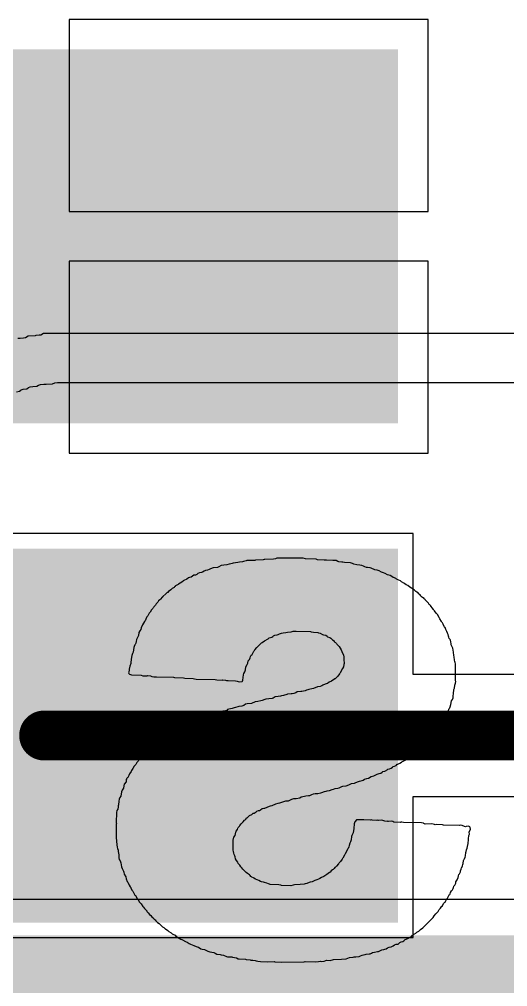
# Model space of a CAD drawing. Header units: inches. Extents: x -48 to 200, y -49 to 27.
# Drawn here: x 0.03 to 0.1279, y 1.0317 to 1.2255 of the extents above; entities that cross this region are included whole.
import ezdxf

# ---------------------------------------------------------------- set-up
doc = ezdxf.new("R2010")
doc.units = ezdxf.units.IN
doc.header["$MEASUREMENT"] = 0
for name, color, linetype in [('Bottom Layer', 5, 'Continuous'), ('Bottom Overlay', 54, 'Continuous'), ('Top Layer', 1, 'Continuous'), ('Top Paste', 8, 'Continuous'), ('Top Solder', 216, 'Continuous')]:
    doc.layers.add(name, color=color, linetype=linetype)

# ---------------------------------------------------------------- blocks, each defined once
blk = doc.blocks.new('ACDC56_41SURKWA_F01_20')
at = {"layer": 'Top Layer'}
for points in [[(0.44094, -0.18346), (0.30709, -0.18346), (0.30709, -0.11654), (0.44094, -0.11654)], [(0.44094, -0.28346), (0.30709, -0.28346), (0.30709, -0.21654), (0.44094, -0.21654)]]:
    blk.add_hatch(color=1, dxfattribs=at).paths.add_polyline_path(points)
at = {"layer": 'Top Paste'}
for points in [[(0.44094, -0.18346), (0.30709, -0.18346), (0.30709, -0.11654), (0.44094, -0.11654)], [(0.44094, -0.28346), (0.30709, -0.28346), (0.30709, -0.21654), (0.44094, -0.21654)]]:
    blk.add_hatch(color=8, dxfattribs=at).paths.add_polyline_path(points)
at = {"layer": 'Top Solder'}
for points in [[(0.44494, -0.18746), (0.30309, -0.18746), (0.30309, -0.11254), (0.44494, -0.11254)], [(0.44494, -0.28746), (0.30309, -0.28746), (0.30309, -0.21254), (0.44494, -0.21254)]]:
    blk.add_hatch(color=216, dxfattribs=at).paths.add_polyline_path(points)

msp = doc.modelspace()

# ---------------------------------------------------------------- hatches: boundary and pattern name
at = {"layer": 'Bottom Layer'}
msp.add_hatch(color=5, dxfattribs=at).paths.add_polyline_path([(-0.046, 0.955), (0.237, 0.955), (0.237, 1.042), (-0.046, 1.042)])

# ---------------------------------------------------------------- linework, layer by layer
msp.add_line((0.237, 1.04914), (0.02114, 1.04914), dxfattribs=at)
at = {"layer": 'Bottom Overlay'}
for p, q in [((0.0302, 1.16156), (0.02974, 1.1615)), ((0.03087, 1.16161), (0.0302, 1.16156)), ((0.03123, 1.16166), (0.03087, 1.16161)), ((0.0318, 1.16202), (0.03123, 1.16166)), ((0.0332, 1.16207), (0.0318, 1.16202)), ((0.03335, 1.16212), (0.0332, 1.16207)), ((0.03397, 1.16218), (0.03335, 1.16212)), ((0.03433, 1.16223), (0.03397, 1.16218)), ((0.03485, 1.16254), (0.03433, 1.16223)), ((0.48771, 1.16259), (0.03485, 1.16254)), ((0.03004, 1.15097), (0.03033, 1.1512)), ((0.03033, 1.1512), (0.03041, 1.15128)), ((0.03041, 1.15128), (0.03077, 1.15138)), ((0.03077, 1.15138), (0.03149, 1.15143)), ((0.03149, 1.15143), (0.03185, 1.15169)), ((0.03185, 1.15169), (0.03221, 1.15185)), ((0.03221, 1.15185), (0.03273, 1.1519)), ((0.03273, 1.1519), (0.03351, 1.15195)), ((0.03351, 1.15195), (0.03387, 1.15221)), ((0.03387, 1.15221), (0.03423, 1.15231)), ((0.03423, 1.15231), (0.0349, 1.15236)), ((0.0349, 1.15236), (0.03542, 1.15241)), ((0.03542, 1.15241), (0.03666, 1.15247)), ((0.03666, 1.15247), (0.03712, 1.15267)), ((0.03712, 1.15267), (0.03764, 1.15272)), ((0.03764, 1.15272), (0.05008, 1.15272)), ((0.05008, 1.15272), (0.05014, 1.15272)), ((0.05014, 1.15272), (0.47813, 1.1527)), ((0.02943, 1.15086), (0.03004, 1.15097)), ((0.07162, 1.11621), (0.071, 1.1161)), ((0.07204, 1.11631), (0.07162, 1.11621)), ((0.0724, 1.11641), (0.07204, 1.11631)), ((0.07268, 1.11649), (0.0724, 1.11641)), ((0.07289, 1.11654), (0.07268, 1.11649)), ((0.0733, 1.1166), (0.07289, 1.11654)), ((0.07382, 1.11665), (0.0733, 1.1166)), ((0.07413, 1.1167), (0.07382, 1.11665)), ((0.07472, 1.11678), (0.07413, 1.1167)), ((0.07493, 1.11683), (0.07472, 1.11678)), ((0.07544, 1.11698), (0.07493, 1.11683)), ((0.0756, 1.11703), (0.07544, 1.11698)), ((0.0772, 1.11709), (0.0756, 1.11703)), ((0.07736, 1.11714), (0.0772, 1.11709)), ((0.07885, 1.11719), (0.07736, 1.11714)), ((0.07906, 1.11724), (0.07885, 1.11719)), ((0.07922, 1.11729), (0.07906, 1.11724)), ((0.08097, 1.11734), (0.07922, 1.11729)), ((0.08133, 1.1174), (0.08097, 1.11734)), ((0.08159, 1.1175), (0.08133, 1.1174)), ((0.08655, 1.11755), (0.08159, 1.1175)), ((0.08691, 1.1175), (0.08655, 1.11755)), ((0.08735, 1.11737), (0.08691, 1.1175)), ((0.08952, 1.11732), (0.08735, 1.11737)), ((0.08978, 1.11722), (0.08952, 1.11732)), ((0.09107, 1.11716), (0.08978, 1.11722)), ((0.09159, 1.11711), (0.09107, 1.11716)), ((0.09282, 1.11706), (0.09159, 1.11711)), ((0.09316, 1.11709), (0.09282, 1.11706)), ((0.09352, 1.11703), (0.09316, 1.11709)), ((0.09386, 1.11685), (0.09352, 1.11703)), ((0.09406, 1.1168), (0.09386, 1.11685)), ((0.09463, 1.11675), (0.09406, 1.1168)), ((0.09484, 1.1167), (0.09463, 1.11675)), ((0.09515, 1.11665), (0.09484, 1.1167)), ((0.09636, 1.11657), (0.09515, 1.11665)), ((0.0968, 1.11644), (0.09636, 1.11657)), ((0.09706, 1.11634), (0.0968, 1.11644)), ((0.09763, 1.11618), (0.09706, 1.11634)), ((0.09827, 1.1161), (0.09763, 1.11618)), ((0.06558, 1.11425), (0.06532, 1.11414)), ((0.06581, 1.11448), (0.06558, 1.11425)), ((0.06615, 1.11461), (0.06581, 1.11448)), ((0.06651, 1.11466), (0.06615, 1.11461)), ((0.06674, 1.11474), (0.06651, 1.11466)), ((0.06705, 1.11494), (0.06674, 1.11474)), ((0.06731, 1.11505), (0.06705, 1.11494)), ((0.0677, 1.11512), (0.06731, 1.11505)), ((0.06806, 1.11523), (0.0677, 1.11512)), ((0.06834, 1.11536), (0.06806, 1.11523)), ((0.06886, 1.11556), (0.06834, 1.11536)), ((0.06971, 1.11569), (0.06886, 1.11556)), ((0.06997, 1.11579), (0.06971, 1.11569)), ((0.07043, 1.11605), (0.06997, 1.11579)), ((0.071, 1.1161), (0.07043, 1.11605)), ((0.09864, 1.11605), (0.09827, 1.1161)), ((0.099, 1.11595), (0.09864, 1.11605)), ((0.09923, 1.11582), (0.099, 1.11595)), ((0.09956, 1.11569), (0.09923, 1.11582)), ((0.09977, 1.11564), (0.09956, 1.11569)), ((0.10029, 1.11559), (0.09977, 1.11564)), ((0.10049, 1.11554), (0.10029, 1.11559)), ((0.10127, 1.11518), (0.10049, 1.11554)), ((0.10173, 1.11512), (0.10127, 1.11518)), ((0.1021, 1.11497), (0.10173, 1.11512)), ((0.10256, 1.11471), (0.1021, 1.11497)), ((0.10297, 1.11461), (0.10256, 1.11471)), ((0.10334, 1.11445), (0.10297, 1.11461)), ((0.10377, 1.11422), (0.10334, 1.11445)), ((0.10403, 1.11412), (0.10377, 1.11422)), ((0.06191, 1.11233), (0.06181, 1.11223)), ((0.06258, 1.1127), (0.06191, 1.11233)), ((0.06289, 1.11301), (0.06258, 1.1127)), ((0.063, 1.11306), (0.06289, 1.11301)), ((0.06357, 1.11332), (0.063, 1.11306)), ((0.06393, 1.11357), (0.06357, 1.11332)), ((0.06413, 1.11363), (0.06393, 1.11357)), ((0.06447, 1.11375), (0.06413, 1.11363)), ((0.06496, 1.11409), (0.06447, 1.11375)), ((0.06532, 1.11414), (0.06496, 1.11409)), ((0.10432, 1.11404), (0.10403, 1.11412)), ((0.10463, 1.11383), (0.10432, 1.11404)), ((0.10491, 1.11365), (0.10463, 1.11383)), ((0.10519, 1.11357), (0.10491, 1.11365)), ((0.10545, 1.11347), (0.10519, 1.11357)), ((0.10556, 1.11337), (0.10545, 1.11347)), ((0.10566, 1.11332), (0.10556, 1.11337)), ((0.10574, 1.11324), (0.10566, 1.11332)), ((0.10638, 1.11301), (0.10574, 1.11324)), ((0.10659, 1.1128), (0.10638, 1.11301)), ((0.10705, 1.11254), (0.10659, 1.1128)), ((0.10716, 1.11249), (0.10705, 1.11254)), ((0.10726, 1.11239), (0.10716, 1.11249)), ((0.10754, 1.11221), (0.10726, 1.11239)), ((0.05936, 1.1104), (0.05879, 1.10983)), ((0.05964, 1.11063), (0.05936, 1.1104)), ((0.05974, 1.11068), (0.05964, 1.11063)), ((0.0599, 1.11084), (0.05974, 1.11068)), ((0.06036, 1.1112), (0.0599, 1.11084)), ((0.06047, 1.11125), (0.06036, 1.1112)), ((0.06067, 1.11146), (0.06047, 1.11125)), ((0.06103, 1.11166), (0.06067, 1.11146)), ((0.06114, 1.11177), (0.06103, 1.11166)), ((0.06124, 1.11182), (0.06114, 1.11177)), ((0.06127, 1.1119), (0.06124, 1.11182)), ((0.06134, 1.11197), (0.06127, 1.1119)), ((0.06181, 1.11223), (0.06134, 1.11197)), ((0.10788, 1.11208), (0.10754, 1.11221)), ((0.10824, 1.11171), (0.10788, 1.11208)), ((0.1086, 1.11151), (0.10824, 1.11171)), ((0.10871, 1.11146), (0.1086, 1.11151)), ((0.10886, 1.1113), (0.10871, 1.11146)), ((0.10922, 1.11109), (0.10886, 1.1113)), ((0.10948, 1.11084), (0.10922, 1.11109)), ((0.10966, 1.11071), (0.10948, 1.11084)), ((0.10997, 1.1105), (0.10966, 1.11071)), ((0.11002, 1.1104), (0.10997, 1.1105)), ((0.1102, 1.11022), (0.11002, 1.1104)), ((0.05744, 1.10838), (0.05729, 1.10813)), ((0.05775, 1.10869), (0.05744, 1.10838)), ((0.05791, 1.10895), (0.05775, 1.10869)), ((0.05814, 1.10918), (0.05791, 1.10895)), ((0.05825, 1.10924), (0.05814, 1.10918)), ((0.05827, 1.10931), (0.05825, 1.10924)), ((0.05866, 1.1097), (0.05827, 1.10931)), ((0.05876, 1.10975), (0.05866, 1.1097)), ((0.05879, 1.10983), (0.05876, 1.10975)), ((0.11031, 1.11017), (0.1102, 1.11022)), ((0.11049, 1.10998), (0.11031, 1.11017)), ((0.11054, 1.10988), (0.11049, 1.10998)), ((0.11062, 1.1098), (0.11054, 1.10988)), ((0.1108, 1.10967), (0.11062, 1.1098)), ((0.11111, 1.10947), (0.1108, 1.10967)), ((0.11116, 1.10936), (0.11111, 1.10947)), ((0.11126, 1.10931), (0.11116, 1.10936)), ((0.11132, 1.10921), (0.11126, 1.10931)), ((0.11139, 1.10918), (0.11132, 1.10921)), ((0.11142, 1.10911), (0.11139, 1.10918)), ((0.11175, 1.10877), (0.11142, 1.10911)), ((0.11199, 1.10849), (0.11175, 1.10877)), ((0.11204, 1.10838), (0.11199, 1.10849)), ((0.11217, 1.10825), (0.11204, 1.10838)), ((0.05605, 1.10652), (0.05574, 1.10596)), ((0.05626, 1.10673), (0.05605, 1.10652)), ((0.05652, 1.1072), (0.05626, 1.10673)), ((0.05677, 1.10745), (0.05652, 1.1072)), ((0.05683, 1.10756), (0.05677, 1.10745)), ((0.05693, 1.10766), (0.05683, 1.10756)), ((0.05698, 1.10776), (0.05693, 1.10766)), ((0.05706, 1.10784), (0.05698, 1.10776)), ((0.05729, 1.10813), (0.05706, 1.10784)), ((0.11227, 1.1082), (0.11217, 1.10825)), ((0.1124, 1.10807), (0.11227, 1.1082)), ((0.11255, 1.10782), (0.1124, 1.10807)), ((0.11276, 1.10761), (0.11255, 1.10782)), ((0.11302, 1.10725), (0.11276, 1.10761)), ((0.11307, 1.10714), (0.11302, 1.10725)), ((0.1132, 1.10701), (0.11307, 1.10714)), ((0.11354, 1.10652), (0.1132, 1.10701)), ((0.11359, 1.10642), (0.11354, 1.10652)), ((0.05507, 1.10482), (0.05471, 1.10415)), ((0.05525, 1.105), (0.05507, 1.10482)), ((0.05548, 1.10565), (0.05525, 1.105)), ((0.05559, 1.10575), (0.05548, 1.10565)), ((0.05564, 1.10585), (0.05559, 1.10575)), ((0.05574, 1.10596), (0.05564, 1.10585)), ((0.11385, 1.10616), (0.11359, 1.10642)), ((0.11416, 1.10559), (0.11385, 1.10616)), ((0.11421, 1.10549), (0.11416, 1.10559)), ((0.11431, 1.10539), (0.11421, 1.10549)), ((0.11462, 1.10482), (0.11431, 1.10539)), ((0.11467, 1.10472), (0.11462, 1.10482)), ((0.11483, 1.10456), (0.11467, 1.10472)), ((0.11493, 1.1043), (0.11483, 1.10456)), ((0.05398, 1.10265), (0.05386, 1.10206)), ((0.05419, 1.10296), (0.05398, 1.10265)), ((0.05437, 1.10324), (0.05419, 1.10296)), ((0.05445, 1.10358), (0.05437, 1.10324)), ((0.05471, 1.10415), (0.05445, 1.10358)), ((0.08252, 1.10252), (0.08288, 1.10257)), ((0.08288, 1.10257), (0.0834, 1.10262)), ((0.0834, 1.10262), (0.08376, 1.10268)), ((0.08376, 1.10268), (0.08446, 1.10275)), ((0.08446, 1.10275), (0.08466, 1.10281)), ((0.08466, 1.10281), (0.0849, 1.10288)), ((0.0849, 1.10288), (0.08526, 1.10293)), ((0.08526, 1.10293), (0.08546, 1.10288)), ((0.08546, 1.10288), (0.08836, 1.10283)), ((0.08836, 1.10283), (0.08851, 1.10278)), ((0.08851, 1.10278), (0.08893, 1.10268)), ((0.08893, 1.10268), (0.0898, 1.10262)), ((0.0898, 1.10262), (0.08996, 1.10257)), ((0.08996, 1.10257), (0.09032, 1.10252)), ((0.11514, 1.10384), (0.11493, 1.1043)), ((0.11519, 1.10373), (0.11514, 1.10384)), ((0.11532, 1.10361), (0.11519, 1.10373)), ((0.11545, 1.10327), (0.11532, 1.10361)), ((0.11565, 1.10281), (0.11545, 1.10327)), ((0.11583, 1.10252), (0.11565, 1.10281)), ((0.05342, 1.10084), (0.05334, 1.10051)), ((0.05352, 1.10126), (0.05342, 1.10084)), ((0.05375, 1.1018), (0.05352, 1.10126)), ((0.05386, 1.10206), (0.05375, 1.1018)), ((0.07865, 1.10061), (0.07911, 1.10097)), ((0.07911, 1.10097), (0.07989, 1.10138)), ((0.07989, 1.10138), (0.08009, 1.10159)), ((0.08009, 1.10159), (0.08064, 1.10172)), ((0.08064, 1.10172), (0.08082, 1.10185)), ((0.08082, 1.10185), (0.08097, 1.102)), ((0.08097, 1.102), (0.08123, 1.10211)), ((0.08123, 1.10211), (0.08169, 1.10216)), ((0.08169, 1.10216), (0.08185, 1.10221)), ((0.08185, 1.10221), (0.08218, 1.10234)), ((0.08218, 1.10234), (0.08252, 1.10252)), ((0.09032, 1.10252), (0.09078, 1.10221)), ((0.09078, 1.10221), (0.09099, 1.10216)), ((0.09099, 1.10216), (0.0914, 1.10211)), ((0.0914, 1.10211), (0.09169, 1.10188)), ((0.09169, 1.10188), (0.09177, 1.1018)), ((0.09177, 1.1018), (0.09226, 1.10162)), ((0.09226, 1.10162), (0.09244, 1.10149)), ((0.09244, 1.10149), (0.0927, 1.10123)), ((0.0927, 1.10123), (0.0928, 1.10118)), ((0.0928, 1.10118), (0.09308, 1.10095)), ((0.09308, 1.10095), (0.09313, 1.10084)), ((0.09313, 1.10084), (0.09326, 1.10071)), ((0.09326, 1.10071), (0.09337, 1.10066)), ((0.09337, 1.10066), (0.0936, 1.10043)), ((0.11594, 1.10226), (0.11583, 1.10252)), ((0.11602, 1.10193), (0.11594, 1.10226)), ((0.11607, 1.10172), (0.11602, 1.10193)), ((0.11617, 1.10146), (0.11607, 1.10172)), ((0.11622, 1.10136), (0.11617, 1.10146)), ((0.11633, 1.10126), (0.11622, 1.10136)), ((0.1164, 1.10107), (0.11633, 1.10126)), ((0.11648, 1.10074), (0.1164, 1.10107)), ((0.11653, 1.10038), (0.11648, 1.10074)), ((0.05282, 1.0987), (0.05272, 1.09844)), ((0.05298, 1.09963), (0.05282, 1.0987)), ((0.05303, 1.09984), (0.05298, 1.09963)), ((0.05316, 1.10017), (0.05303, 1.09984)), ((0.05324, 1.10025), (0.05316, 1.10017)), ((0.05334, 1.10051), (0.05324, 1.10025)), ((0.07681, 1.09852), (0.07702, 1.09888)), ((0.07702, 1.09888), (0.07717, 1.09903)), ((0.07717, 1.09903), (0.07723, 1.09914)), ((0.07723, 1.09914), (0.07759, 1.0996)), ((0.07759, 1.0996), (0.07854, 1.10056)), ((0.07854, 1.10056), (0.07865, 1.10061)), ((0.0936, 1.10043), (0.09365, 1.10033)), ((0.09365, 1.10033), (0.09412, 1.09986)), ((0.09412, 1.09986), (0.09432, 1.0995)), ((0.09432, 1.0995), (0.09453, 1.09919)), ((0.09453, 1.09919), (0.09461, 1.09885)), ((0.09461, 1.09885), (0.09494, 1.09811)), ((0.11658, 1.10017), (0.11653, 1.10038)), ((0.11671, 1.09989), (0.11658, 1.10017)), ((0.11687, 1.09947), (0.11671, 1.09989)), ((0.117, 1.09867), (0.11687, 1.09947)), ((0.05243, 1.09728), (0.05238, 1.09656)), ((0.05254, 1.098), (0.05243, 1.09728)), ((0.05272, 1.09844), (0.05254, 1.098)), ((0.07578, 1.0965), (0.07588, 1.09697)), ((0.07588, 1.09697), (0.07612, 1.09725)), ((0.07612, 1.09725), (0.07625, 1.09754)), ((0.07625, 1.09754), (0.07632, 1.09782)), ((0.07632, 1.09782), (0.0765, 1.09811)), ((0.0765, 1.09811), (0.07668, 1.09823)), ((0.07668, 1.09823), (0.07681, 1.09852)), ((0.09494, 1.09811), (0.09502, 1.09777)), ((0.09502, 1.09777), (0.09507, 1.09725)), ((0.09507, 1.09725), (0.0951, 1.0964)), ((0.11705, 1.098), (0.117, 1.09867)), ((0.11715, 1.09774), (0.11705, 1.098)), ((0.1172, 1.09707), (0.11715, 1.09774)), ((0.11731, 1.09681), (0.1172, 1.09707)), ((0.11738, 1.09663), (0.11731, 1.09681)), ((0.052, 1.09508), (0.05194, 1.09477)), ((0.05205, 1.09529), (0.052, 1.09508)), ((0.05218, 1.09588), (0.05205, 1.09529)), ((0.05233, 1.0964), (0.05218, 1.09588)), ((0.05238, 1.09656), (0.05233, 1.0964)), ((0.07521, 1.09475), (0.07532, 1.09516)), ((0.07532, 1.09516), (0.07537, 1.09573)), ((0.07537, 1.09573), (0.0757, 1.09622)), ((0.0757, 1.09622), (0.07578, 1.0965)), ((0.09479, 1.09542), (0.09432, 1.09454)), ((0.09499, 1.09578), (0.09479, 1.09542)), ((0.09505, 1.09625), (0.09499, 1.09578)), ((0.0951, 1.0964), (0.09505, 1.09625)), ((0.11744, 1.09637), (0.11738, 1.09663)), ((0.11741, 1.09294), (0.11744, 1.09637)), ((0.05194, 1.09477), (0.05192, 1.09459)), ((0.05192, 1.09459), (0.05197, 1.09444)), ((0.05197, 1.09444), (0.05202, 1.09433)), ((0.05202, 1.09433), (0.0521, 1.09426)), ((0.0521, 1.09426), (0.05246, 1.09415)), ((0.05246, 1.09415), (0.05442, 1.0941)), ((0.05442, 1.0941), (0.05479, 1.09395)), ((0.05479, 1.09395), (0.05548, 1.09397)), ((0.05548, 1.09397), (0.05561, 1.09395)), ((0.05561, 1.09395), (0.05577, 1.094)), ((0.05577, 1.094), (0.05633, 1.09395)), ((0.05633, 1.09395), (0.05659, 1.09384)), ((0.05659, 1.09384), (0.05695, 1.09379)), ((0.05695, 1.09379), (0.05747, 1.09374)), ((0.05747, 1.09374), (0.06093, 1.09369)), ((0.06093, 1.09369), (0.06109, 1.09364)), ((0.06109, 1.09364), (0.06289, 1.09359)), ((0.06289, 1.09359), (0.06315, 1.09348)), ((0.06315, 1.09348), (0.06486, 1.09343)), ((0.06486, 1.09343), (0.06511, 1.09333)), ((0.06511, 1.09333), (0.06548, 1.09328)), ((0.06548, 1.09328), (0.06927, 1.0932)), ((0.06927, 1.0932), (0.06958, 1.09315)), ((0.06958, 1.09315), (0.07064, 1.09312)), ((0.07064, 1.09312), (0.0708, 1.09317)), ((0.0708, 1.09317), (0.07134, 1.0931)), ((0.07134, 1.0931), (0.07155, 1.09304)), ((0.07155, 1.09304), (0.07186, 1.09299)), ((0.07186, 1.09299), (0.07335, 1.09294)), ((0.07335, 1.09294), (0.07364, 1.09286)), ((0.07467, 1.09281), (0.07475, 1.09289)), ((0.07475, 1.09289), (0.0748, 1.0931)), ((0.0748, 1.0931), (0.07485, 1.09361)), ((0.07485, 1.09361), (0.07493, 1.09415)), ((0.07493, 1.09415), (0.07503, 1.09441)), ((0.07503, 1.09441), (0.07521, 1.09475)), ((0.09321, 1.09333), (0.09254, 1.09286)), ((0.09332, 1.09338), (0.09321, 1.09333)), ((0.09381, 1.09387), (0.09332, 1.09338)), ((0.09417, 1.09433), (0.09381, 1.09387)), ((0.09422, 1.09444), (0.09417, 1.09433)), ((0.09432, 1.09454), (0.09422, 1.09444)), ((0.11746, 1.09279), (0.11741, 1.09294)), ((0.07364, 1.09286), (0.07384, 1.09281)), ((0.07384, 1.09281), (0.07421, 1.09276)), ((0.07421, 1.09276), (0.07467, 1.09281)), ((0.08727, 1.09095), (0.08665, 1.09085)), ((0.08756, 1.09108), (0.08727, 1.09095)), ((0.08781, 1.09118), (0.08756, 1.09108)), ((0.08802, 1.09124), (0.08781, 1.09118)), ((0.08864, 1.09134), (0.08802, 1.09124)), ((0.08898, 1.09142), (0.08864, 1.09134)), ((0.08975, 1.09178), (0.08898, 1.09142)), ((0.09027, 1.09183), (0.08975, 1.09178)), ((0.09063, 1.09198), (0.09027, 1.09183)), ((0.09081, 1.09211), (0.09063, 1.09198)), ((0.0913, 1.09229), (0.09081, 1.09211)), ((0.09151, 1.09235), (0.0913, 1.09229)), ((0.09177, 1.09245), (0.09151, 1.09235)), ((0.09213, 1.09271), (0.09177, 1.09245)), ((0.09254, 1.09286), (0.09213, 1.09271)), ((0.11705, 1.09087), (0.1171, 1.09124)), ((0.1171, 1.09124), (0.1172, 1.09149)), ((0.1172, 1.09149), (0.11725, 1.09211)), ((0.11725, 1.09211), (0.11741, 1.09248)), ((0.11741, 1.09248), (0.11746, 1.09279)), ((0.07865, 1.08899), (0.07844, 1.08894)), ((0.07919, 1.08922), (0.07865, 1.08899)), ((0.0794, 1.08927), (0.07919, 1.08922)), ((0.08004, 1.08935), (0.0794, 1.08927)), ((0.08066, 1.08945), (0.08004, 1.08935)), ((0.08087, 1.08951), (0.08066, 1.08945)), ((0.08128, 1.08976), (0.08087, 1.08951)), ((0.08185, 1.08982), (0.08128, 1.08976)), ((0.08237, 1.08987), (0.08185, 1.08982)), ((0.08257, 1.08992), (0.08237, 1.08987)), ((0.08293, 1.09002), (0.08257, 1.08992)), ((0.08361, 1.09023), (0.08293, 1.09002)), ((0.08376, 1.09028), (0.08361, 1.09023)), ((0.08448, 1.09033), (0.08376, 1.09028)), ((0.08469, 1.09038), (0.08448, 1.09033)), ((0.08505, 1.09044), (0.08469, 1.09038)), ((0.08541, 1.09054), (0.08505, 1.09044)), ((0.08572, 1.09075), (0.08541, 1.09054)), ((0.08645, 1.0908), (0.08572, 1.09075)), ((0.08665, 1.09085), (0.08645, 1.0908)), ((0.11661, 1.08894), (0.11682, 1.08925)), ((0.11682, 1.08925), (0.11694, 1.08958)), ((0.11694, 1.08958), (0.117, 1.09072)), ((0.117, 1.09072), (0.11705, 1.09087)), ((0.07175, 1.08721), (0.07157, 1.08703)), ((0.07201, 1.08731), (0.07175, 1.08721)), ((0.07266, 1.08739), (0.07201, 1.08731)), ((0.07309, 1.08752), (0.07266, 1.08739)), ((0.07335, 1.08762), (0.07309, 1.08752)), ((0.07377, 1.08778), (0.07335, 1.08762)), ((0.07397, 1.08783), (0.07377, 1.08778)), ((0.07462, 1.0879), (0.07397, 1.08783)), ((0.07498, 1.08801), (0.07462, 1.0879)), ((0.07534, 1.08827), (0.07498, 1.08801)), ((0.07565, 1.08832), (0.07534, 1.08827)), ((0.07653, 1.08842), (0.07565, 1.08832)), ((0.0773, 1.08878), (0.07653, 1.08842)), ((0.07782, 1.08883), (0.0773, 1.08878)), ((0.07844, 1.08894), (0.07782, 1.08883)), ((0.11596, 1.0869), (0.11614, 1.08739)), ((0.11614, 1.08739), (0.11627, 1.08752)), ((0.11627, 1.08752), (0.11638, 1.08778)), ((0.11638, 1.08778), (0.11648, 1.08819)), ((0.11648, 1.08819), (0.11661, 1.08894)), ((0.06589, 1.08517), (0.06558, 1.08496)), ((0.06638, 1.08535), (0.06589, 1.08517)), ((0.06672, 1.08543), (0.06638, 1.08535)), ((0.06708, 1.08553), (0.06672, 1.08543)), ((0.06718, 1.08563), (0.06708, 1.08553)), ((0.06728, 1.08568), (0.06718, 1.08563)), ((0.06739, 1.08579), (0.06728, 1.08568)), ((0.06785, 1.08589), (0.06739, 1.08579)), ((0.06821, 1.08594), (0.06785, 1.08589)), ((0.0686, 1.08617), (0.06821, 1.08594)), ((0.06886, 1.08628), (0.0686, 1.08617)), ((0.06914, 1.08635), (0.06886, 1.08628)), ((0.0695, 1.08641), (0.06914, 1.08635)), ((0.06971, 1.08646), (0.0695, 1.08641)), ((0.07025, 1.08674), (0.06971, 1.08646)), ((0.0708, 1.08687), (0.07025, 1.08674)), ((0.07131, 1.08692), (0.0708, 1.08687)), ((0.07157, 1.08703), (0.07131, 1.08692)), ((0.11483, 1.08447), (0.11519, 1.08514)), ((0.11519, 1.08514), (0.1154, 1.08535)), ((0.1154, 1.08535), (0.11547, 1.08563)), ((0.11547, 1.08563), (0.11552, 1.08584)), ((0.11552, 1.08584), (0.11586, 1.08648)), ((0.11586, 1.08648), (0.11596, 1.0869)), ((0.06163, 1.08323), (0.06155, 1.08315)), ((0.06196, 1.08336), (0.06163, 1.08323)), ((0.06233, 1.08351), (0.06196, 1.08336)), ((0.06243, 1.08357), (0.06233, 1.08351)), ((0.06256, 1.08369), (0.06243, 1.08357)), ((0.06282, 1.0838), (0.06256, 1.08369)), ((0.06331, 1.08398), (0.06282, 1.0838)), ((0.06341, 1.08408), (0.06331, 1.08398)), ((0.06359, 1.08421), (0.06341, 1.08408)), ((0.06385, 1.08431), (0.06359, 1.08421)), ((0.06413, 1.08439), (0.06385, 1.08431)), ((0.0646, 1.0846), (0.06413, 1.08439)), ((0.06488, 1.08478), (0.0646, 1.0846)), ((0.06517, 1.08486), (0.06488, 1.08478)), ((0.06558, 1.08496), (0.06517, 1.08486)), ((0.1139, 1.08308), (0.1141, 1.08344)), ((0.1141, 1.08344), (0.11426, 1.08359)), ((0.11426, 1.08359), (0.11431, 1.08369)), ((0.11431, 1.08369), (0.11441, 1.0838)), ((0.11441, 1.0838), (0.11467, 1.08426)), ((0.11467, 1.08426), (0.11478, 1.08437)), ((0.11478, 1.08437), (0.11483, 1.08447)), ((0.05892, 1.0815), (0.05835, 1.08119)), ((0.05902, 1.08155), (0.05892, 1.0815)), ((0.05912, 1.08165), (0.05902, 1.08155)), ((0.05959, 1.08191), (0.05912, 1.08165)), ((0.0599, 1.08222), (0.05959, 1.08191)), ((0.06016, 1.08238), (0.0599, 1.08222)), ((0.06036, 1.08243), (0.06016, 1.08238)), ((0.06088, 1.08279), (0.06036, 1.08243)), ((0.06098, 1.08284), (0.06088, 1.08279)), ((0.06134, 1.083), (0.06098, 1.08284)), ((0.06145, 1.0831), (0.06134, 1.083)), ((0.06155, 1.08315), (0.06145, 1.0831)), ((0.11108, 1.0799), (0.1125, 1.08132)), ((0.1125, 1.08132), (0.11255, 1.08142)), ((0.11255, 1.08142), (0.11292, 1.08178)), ((0.11292, 1.08178), (0.11297, 1.08189)), ((0.11297, 1.08189), (0.11307, 1.08199)), ((0.11307, 1.08199), (0.11312, 1.08209)), ((0.11312, 1.08209), (0.11343, 1.0824)), ((0.11343, 1.0824), (0.11348, 1.08251)), ((0.11348, 1.08251), (0.11374, 1.08287)), ((0.11374, 1.08287), (0.11385, 1.08297)), ((0.11385, 1.08297), (0.1139, 1.08308)), ((0.05633, 1.07949), (0.05597, 1.07928)), ((0.0567, 1.07985), (0.05633, 1.07949)), ((0.0568, 1.0799), (0.0567, 1.07985)), ((0.05698, 1.08008), (0.0568, 1.0799)), ((0.05726, 1.08031), (0.05698, 1.08008)), ((0.05737, 1.08036), (0.05726, 1.08031)), ((0.0575, 1.08049), (0.05737, 1.08036)), ((0.05778, 1.08073), (0.0575, 1.08049)), ((0.05822, 1.08101), (0.05778, 1.08073)), ((0.05835, 1.08119), (0.05822, 1.08101)), ((0.11036, 1.07928), (0.11051, 1.07943)), ((0.11051, 1.07943), (0.11062, 1.07949)), ((0.11062, 1.07949), (0.11098, 1.07985)), ((0.11098, 1.07985), (0.11108, 1.0799)), ((0.0545, 1.07765), (0.05398, 1.07714)), ((0.05455, 1.07776), (0.0545, 1.07765)), ((0.05463, 1.07783), (0.05455, 1.07776)), ((0.05486, 1.07812), (0.05463, 1.07783)), ((0.05491, 1.07822), (0.05486, 1.07812)), ((0.05504, 1.07835), (0.05491, 1.07822)), ((0.05515, 1.0784), (0.05504, 1.07835)), ((0.05538, 1.07863), (0.05515, 1.0784)), ((0.05543, 1.07874), (0.05538, 1.07863)), ((0.05556, 1.07887), (0.05543, 1.07874)), ((0.05566, 1.07892), (0.05556, 1.07887)), ((0.05584, 1.0791), (0.05566, 1.07892)), ((0.05597, 1.07928), (0.05584, 1.0791)), ((0.10757, 1.07726), (0.10804, 1.07752)), ((0.10804, 1.07752), (0.10829, 1.07778)), ((0.10829, 1.07778), (0.10886, 1.07809)), ((0.10886, 1.07809), (0.10902, 1.07825)), ((0.10902, 1.07825), (0.10912, 1.0783)), ((0.10912, 1.0783), (0.10948, 1.0785)), ((0.10948, 1.0785), (0.10961, 1.07863)), ((0.10961, 1.07863), (0.10966, 1.07874)), ((0.10966, 1.07874), (0.10984, 1.07887)), ((0.10984, 1.07887), (0.11013, 1.0791)), ((0.11013, 1.0791), (0.11026, 1.07923)), ((0.11026, 1.07923), (0.11036, 1.07928)), ((0.053, 1.07584), (0.05274, 1.07538)), ((0.05336, 1.07621), (0.053, 1.07584)), ((0.05357, 1.07657), (0.05336, 1.07621)), ((0.05362, 1.07667), (0.05357, 1.07657)), ((0.05383, 1.07688), (0.05362, 1.07667)), ((0.05398, 1.07714), (0.05383, 1.07688)), ((0.10421, 1.07535), (0.1045, 1.07543)), ((0.1045, 1.07543), (0.10481, 1.07564)), ((0.10481, 1.07564), (0.10494, 1.07577)), ((0.10494, 1.07577), (0.10519, 1.07587)), ((0.10519, 1.07587), (0.10553, 1.076)), ((0.10553, 1.076), (0.10576, 1.07623)), ((0.10576, 1.07623), (0.10587, 1.07628)), ((0.10587, 1.07628), (0.10623, 1.07644)), ((0.10623, 1.07644), (0.10659, 1.07664)), ((0.10659, 1.07664), (0.10669, 1.07675)), ((0.10669, 1.07675), (0.10747, 1.07716)), ((0.10747, 1.07716), (0.10757, 1.07726)), ((0.05161, 1.07352), (0.05156, 1.07342)), ((0.05176, 1.07362), (0.05161, 1.07352)), ((0.05197, 1.07398), (0.05176, 1.07362)), ((0.0521, 1.07432), (0.05197, 1.07398)), ((0.05243, 1.07481), (0.0521, 1.07432)), ((0.05249, 1.07502), (0.05243, 1.07481)), ((0.05274, 1.07538), (0.05249, 1.07502)), ((0.09998, 1.07344), (0.10049, 1.0738)), ((0.10049, 1.0738), (0.10104, 1.07393)), ((0.10104, 1.07393), (0.1013, 1.07404)), ((0.1013, 1.07404), (0.10173, 1.07427)), ((0.10173, 1.07427), (0.1021, 1.07437)), ((0.1021, 1.07437), (0.10243, 1.07445)), ((0.10243, 1.07445), (0.10272, 1.07463)), ((0.10272, 1.07463), (0.10287, 1.07479)), ((0.10287, 1.07479), (0.10323, 1.07489)), ((0.10323, 1.07489), (0.10352, 1.07497)), ((0.10352, 1.07497), (0.10359, 1.07504)), ((0.10359, 1.07504), (0.1037, 1.0751)), ((0.1037, 1.0751), (0.10385, 1.07525)), ((0.10385, 1.07525), (0.10421, 1.07535)), ((0.05096, 1.07189), (0.05086, 1.07148)), ((0.05104, 1.07223), (0.05096, 1.07189)), ((0.0514, 1.07275), (0.05104, 1.07223)), ((0.05145, 1.07316), (0.0514, 1.07275)), ((0.05156, 1.07342), (0.05145, 1.07316)), ((0.09412, 1.07151), (0.09461, 1.07179)), ((0.09461, 1.07179), (0.09481, 1.07184)), ((0.09481, 1.07184), (0.09554, 1.07194)), ((0.09554, 1.07194), (0.09603, 1.07213)), ((0.09603, 1.07213), (0.09657, 1.07236)), ((0.09657, 1.07236), (0.09716, 1.07249)), ((0.09716, 1.07249), (0.09742, 1.07259)), ((0.09742, 1.07259), (0.09796, 1.07282)), ((0.09796, 1.07282), (0.09817, 1.07287)), ((0.09817, 1.07287), (0.09871, 1.073)), ((0.09871, 1.073), (0.09889, 1.07308)), ((0.09889, 1.07308), (0.0992, 1.07329)), ((0.0992, 1.07329), (0.09962, 1.07339)), ((0.09962, 1.07339), (0.09998, 1.07344)), ((0.05034, 1.06988), (0.05016, 1.06959)), ((0.05047, 1.07073), (0.05034, 1.06988)), ((0.0506, 1.07107), (0.05047, 1.07073)), ((0.05086, 1.07148), (0.0506, 1.07107)), ((0.08619, 1.06952), (0.0865, 1.06972)), ((0.0865, 1.06972), (0.08683, 1.0698)), ((0.08683, 1.0698), (0.08714, 1.06985)), ((0.08714, 1.06985), (0.0874, 1.0699)), ((0.0874, 1.0699), (0.08797, 1.06996)), ((0.08797, 1.06996), (0.08823, 1.07001)), ((0.08823, 1.07001), (0.08864, 1.07016)), ((0.08864, 1.07016), (0.08898, 1.07029)), ((0.08898, 1.07029), (0.08931, 1.07037)), ((0.08931, 1.07037), (0.08983, 1.07042)), ((0.08983, 1.07042), (0.0904, 1.07052)), ((0.0904, 1.07052), (0.0906, 1.07058)), ((0.0906, 1.07058), (0.09115, 1.07081)), ((0.09115, 1.07081), (0.09151, 1.07086)), ((0.09151, 1.07086), (0.09171, 1.07091)), ((0.09171, 1.07091), (0.09215, 1.07099)), ((0.09215, 1.07099), (0.09272, 1.0712)), ((0.09272, 1.0712), (0.09295, 1.07127)), ((0.09295, 1.07127), (0.09332, 1.07138)), ((0.09332, 1.07138), (0.09383, 1.07143)), ((0.09383, 1.07143), (0.09412, 1.07151)), ((0.0498, 1.06774), (0.04975, 1.06727)), ((0.04985, 1.06794), (0.0498, 1.06774)), ((0.0499, 1.0681), (0.04985, 1.06794)), ((0.04996, 1.06887), (0.0499, 1.0681)), ((0.05001, 1.06923), (0.04996, 1.06887)), ((0.05016, 1.06959), (0.05001, 1.06923)), ((0.07919, 1.06748), (0.07971, 1.06768)), ((0.07971, 1.06768), (0.08014, 1.06786)), ((0.08014, 1.06786), (0.08035, 1.06792)), ((0.08035, 1.06792), (0.08069, 1.06799)), ((0.08069, 1.06799), (0.08144, 1.06833)), ((0.08144, 1.06833), (0.08185, 1.06843)), ((0.08185, 1.06843), (0.08224, 1.06851)), ((0.08224, 1.06851), (0.0828, 1.06872)), ((0.0828, 1.06872), (0.08304, 1.06879)), ((0.08304, 1.06879), (0.0834, 1.0689)), ((0.0834, 1.0689), (0.08392, 1.06895)), ((0.08392, 1.06895), (0.0842, 1.06903)), ((0.0842, 1.06903), (0.08459, 1.06926)), ((0.08459, 1.06926), (0.085, 1.06936)), ((0.085, 1.06936), (0.08552, 1.06941)), ((0.08552, 1.06941), (0.08619, 1.06952)), ((0.04949, 1.0666), (0.04944, 1.06458)), ((0.04954, 1.06696), (0.04949, 1.0666)), ((0.04975, 1.06727), (0.04954, 1.06696)), ((0.0757, 1.06554), (0.07612, 1.06595)), ((0.07612, 1.06595), (0.07658, 1.06621)), ((0.07658, 1.06621), (0.07689, 1.06642)), ((0.07689, 1.06642), (0.0771, 1.06647)), ((0.0771, 1.06647), (0.07746, 1.06673)), ((0.07746, 1.06673), (0.07761, 1.06688)), ((0.07761, 1.06688), (0.07795, 1.06696)), ((0.07795, 1.06696), (0.07816, 1.06701)), ((0.07816, 1.06701), (0.07834, 1.06709)), ((0.07834, 1.06709), (0.0787, 1.06735)), ((0.0787, 1.06735), (0.07898, 1.06743)), ((0.07898, 1.06743), (0.07919, 1.06748)), ((0.04944, 1.06427), (0.04939, 1.06329)), ((0.04944, 1.06458), (0.04949, 1.06443)), ((0.04949, 1.06443), (0.04944, 1.06427)), ((0.07387, 1.06355), (0.0741, 1.06384)), ((0.0741, 1.06384), (0.07423, 1.06396)), ((0.07423, 1.06396), (0.07444, 1.06433)), ((0.07444, 1.06433), (0.07457, 1.06446)), ((0.07457, 1.06446), (0.07467, 1.06451)), ((0.07467, 1.06451), (0.0748, 1.06464)), ((0.0748, 1.06464), (0.07485, 1.06474)), ((0.07485, 1.06474), (0.07513, 1.06502)), ((0.07513, 1.06502), (0.07524, 1.06508)), ((0.07524, 1.06508), (0.07537, 1.06526)), ((0.07537, 1.06526), (0.0756, 1.06549)), ((0.0756, 1.06549), (0.0757, 1.06554)), ((0.09711, 1.06433), (0.09706, 1.06335)), ((0.09727, 1.06469), (0.09711, 1.06433)), ((0.09732, 1.06479), (0.09727, 1.06469)), ((0.0976, 1.06508), (0.09732, 1.06479)), ((0.09889, 1.06513), (0.0976, 1.06508)), ((0.09905, 1.06508), (0.09889, 1.06513)), ((0.10034, 1.06502), (0.09905, 1.06508)), ((0.10049, 1.06508), (0.10034, 1.06502)), ((0.10073, 1.06505), (0.10049, 1.06508)), ((0.10168, 1.06497), (0.10073, 1.06505)), ((0.10184, 1.06502), (0.10168, 1.06497)), ((0.10199, 1.06497), (0.10184, 1.06502)), ((0.10266, 1.06502), (0.10199, 1.06497)), ((0.10287, 1.06497), (0.10266, 1.06502)), ((0.10323, 1.06482), (0.10287, 1.06497)), ((0.1037, 1.06477), (0.10323, 1.06482)), ((0.10385, 1.06482), (0.1037, 1.06477)), ((0.10408, 1.06479), (0.10385, 1.06482)), ((0.10463, 1.06482), (0.10408, 1.06479)), ((0.10483, 1.06477), (0.10463, 1.06482)), ((0.10509, 1.06466), (0.10483, 1.06477)), ((0.10633, 1.06461), (0.10509, 1.06466)), ((0.10649, 1.06466), (0.10633, 1.06461)), ((0.10667, 1.06464), (0.10649, 1.06466)), ((0.10698, 1.06458), (0.10667, 1.06464)), ((0.11062, 1.06451), (0.10698, 1.06458)), ((0.11098, 1.06446), (0.11062, 1.06451)), ((0.11106, 1.06438), (0.11098, 1.06446)), ((0.11132, 1.06427), (0.11106, 1.06438)), ((0.11268, 1.0643), (0.11132, 1.06427)), ((0.11292, 1.06422), (0.11268, 1.0643)), ((0.1132, 1.06415), (0.11292, 1.06422)), ((0.11336, 1.06409), (0.1132, 1.06415)), ((0.11351, 1.06415), (0.11336, 1.06409)), ((0.11478, 1.06412), (0.11351, 1.06415)), ((0.11503, 1.06407), (0.11478, 1.06412)), ((0.11821, 1.06399), (0.11503, 1.06407)), ((0.11837, 1.06404), (0.11821, 1.06399)), ((0.11873, 1.06399), (0.11837, 1.06404)), ((0.11919, 1.06378), (0.11873, 1.06399)), ((0.12002, 1.06384), (0.11955, 1.06378)), ((0.12017, 1.06378), (0.12002, 1.06384)), ((0.04939, 1.06329), (0.04944, 1.06154)), ((0.07299, 1.06164), (0.07325, 1.062)), ((0.07325, 1.062), (0.07333, 1.06234)), ((0.07333, 1.06234), (0.07338, 1.06265)), ((0.07338, 1.06265), (0.07346, 1.06283)), ((0.07346, 1.06283), (0.07371, 1.06319)), ((0.07371, 1.06319), (0.07382, 1.06345)), ((0.07382, 1.06345), (0.07387, 1.06355)), ((0.09665, 1.06195), (0.0966, 1.06174)), ((0.09693, 1.06249), (0.09665, 1.06195)), ((0.09706, 1.06335), (0.09693, 1.06249)), ((0.1194, 1.06373), (0.11919, 1.06378)), ((0.11955, 1.06378), (0.1194, 1.06373)), ((0.12004, 1.06133), (0.1201, 1.06195)), ((0.1201, 1.06195), (0.1202, 1.06221)), ((0.12015, 1.06267), (0.12041, 1.06324)), ((0.1202, 1.06221), (0.12015, 1.06267)), ((0.12028, 1.06373), (0.12017, 1.06378)), ((0.12035, 1.0636), (0.12028, 1.06373)), ((0.12041, 1.06324), (0.12035, 1.0636)), ((0.04944, 1.06154), (0.04952, 1.06012)), ((0.04952, 1.06012), (0.04959, 1.05963)), ((0.07284, 1.05937), (0.07289, 1.06118)), ((0.07289, 1.06118), (0.07294, 1.06133)), ((0.07294, 1.06133), (0.07299, 1.06164)), ((0.09608, 1.05994), (0.09603, 1.05973)), ((0.09623, 1.06045), (0.09608, 1.05994)), ((0.09636, 1.06069), (0.09623, 1.06045)), ((0.09652, 1.0611), (0.09636, 1.06069)), ((0.0966, 1.06174), (0.09652, 1.0611)), ((0.11984, 1.05978), (0.11994, 1.0604)), ((0.11994, 1.0604), (0.11999, 1.06118)), ((0.11999, 1.06118), (0.12004, 1.06133)), ((0.04959, 1.05963), (0.0497, 1.05937)), ((0.0497, 1.05937), (0.0498, 1.05901)), ((0.0498, 1.05901), (0.04985, 1.0588)), ((0.04985, 1.0588), (0.04993, 1.0581)), ((0.04993, 1.0581), (0.04998, 1.05748)), ((0.07289, 1.05901), (0.07284, 1.05937)), ((0.07294, 1.0588), (0.07289, 1.05901)), ((0.07299, 1.05844), (0.07294, 1.0588)), ((0.07309, 1.05818), (0.07299, 1.05844)), ((0.07322, 1.0579), (0.07309, 1.05818)), ((0.09515, 1.05803), (0.09484, 1.05746)), ((0.0953, 1.05828), (0.09515, 1.05803)), ((0.09556, 1.05875), (0.0953, 1.05828)), ((0.09577, 1.05921), (0.09556, 1.05875)), ((0.09582, 1.05932), (0.09577, 1.05921)), ((0.0959, 1.05939), (0.09582, 1.05932)), ((0.09603, 1.05973), (0.0959, 1.05939)), ((0.11942, 1.05787), (0.11948, 1.05859)), ((0.11948, 1.05859), (0.11953, 1.05875)), ((0.11953, 1.05875), (0.1196, 1.05908)), ((0.1196, 1.05908), (0.11973, 1.05942)), ((0.11973, 1.05942), (0.11984, 1.05978)), ((0.04998, 1.05748), (0.05003, 1.05717)), ((0.05003, 1.05717), (0.05021, 1.05689)), ((0.05021, 1.05689), (0.05037, 1.05653)), ((0.05037, 1.05653), (0.0505, 1.05573)), ((0.07328, 1.05769), (0.07322, 1.0579)), ((0.07335, 1.0573), (0.07328, 1.05769)), ((0.07356, 1.05699), (0.07335, 1.0573)), ((0.07377, 1.05663), (0.07356, 1.05699)), ((0.07387, 1.05637), (0.07377, 1.05663)), ((0.07418, 1.05606), (0.07387, 1.05637)), ((0.07439, 1.0557), (0.07418, 1.05606)), ((0.09396, 1.05627), (0.09355, 1.05586)), ((0.09401, 1.05637), (0.09396, 1.05627)), ((0.09412, 1.05648), (0.09401, 1.05637)), ((0.09417, 1.05658), (0.09412, 1.05648)), ((0.09435, 1.05676), (0.09417, 1.05658)), ((0.09468, 1.05725), (0.09435, 1.05676)), ((0.09474, 1.05735), (0.09468, 1.05725)), ((0.09484, 1.05746), (0.09474, 1.05735)), ((0.11883, 1.05588), (0.11891, 1.05617)), ((0.11891, 1.05617), (0.11896, 1.05637)), ((0.11896, 1.05637), (0.11904, 1.05697)), ((0.11904, 1.05697), (0.11914, 1.05722)), ((0.11914, 1.05722), (0.11922, 1.0573)), ((0.11922, 1.0573), (0.11937, 1.05766)), ((0.11937, 1.05766), (0.11942, 1.05787)), ((0.0505, 1.05573), (0.05063, 1.05539)), ((0.05063, 1.05539), (0.05089, 1.05482)), ((0.05089, 1.05482), (0.05094, 1.05462)), ((0.05094, 1.05462), (0.05099, 1.0542)), ((0.05099, 1.0542), (0.05135, 1.05369)), ((0.07457, 1.05552), (0.07439, 1.0557)), ((0.0748, 1.05524), (0.07457, 1.05552)), ((0.07485, 1.05513), (0.0748, 1.05524)), ((0.07524, 1.05475), (0.07485, 1.05513)), ((0.0755, 1.05459), (0.07524, 1.05475)), ((0.07575, 1.05433), (0.0755, 1.05459)), ((0.07612, 1.05407), (0.07575, 1.05433)), ((0.09166, 1.05418), (0.0912, 1.05392)), ((0.0919, 1.05436), (0.09166, 1.05418)), ((0.09218, 1.05459), (0.0919, 1.05436)), ((0.09228, 1.05464), (0.09218, 1.05459)), ((0.09251, 1.05487), (0.09228, 1.05464)), ((0.0928, 1.05511), (0.09251, 1.05487)), ((0.0929, 1.05516), (0.0928, 1.05511)), ((0.09303, 1.05529), (0.0929, 1.05516)), ((0.09308, 1.05539), (0.09303, 1.05529)), ((0.09326, 1.05557), (0.09308, 1.05539)), ((0.09337, 1.05562), (0.09326, 1.05557)), ((0.0935, 1.05575), (0.09337, 1.05562)), ((0.09355, 1.05586), (0.0935, 1.05575)), ((0.118, 1.05387), (0.11811, 1.05413)), ((0.11811, 1.05413), (0.11818, 1.0542)), ((0.11818, 1.0542), (0.11824, 1.05431)), ((0.11824, 1.05431), (0.11839, 1.05467)), ((0.11839, 1.05467), (0.11844, 1.05487)), ((0.11844, 1.05487), (0.11852, 1.05521)), ((0.11852, 1.05521), (0.11862, 1.05547)), ((0.11862, 1.05547), (0.1187, 1.05555)), ((0.1187, 1.05555), (0.11883, 1.05588)), ((0.05135, 1.05369), (0.05145, 1.05327)), ((0.05145, 1.05327), (0.05163, 1.05278)), ((0.05163, 1.05278), (0.05171, 1.05271)), ((0.05171, 1.05271), (0.05176, 1.0526)), ((0.05176, 1.0526), (0.05202, 1.05203)), ((0.07622, 1.05402), (0.07612, 1.05407)), ((0.0763, 1.05394), (0.07622, 1.05402)), ((0.07643, 1.05376), (0.0763, 1.05394)), ((0.07653, 1.05371), (0.07643, 1.05376)), ((0.07661, 1.05364), (0.07653, 1.05371)), ((0.07694, 1.05351), (0.07661, 1.05364)), ((0.07702, 1.05343), (0.07694, 1.05351)), ((0.07733, 1.05322), (0.07702, 1.05343)), ((0.07767, 1.05309), (0.07733, 1.05322)), ((0.07803, 1.05299), (0.07767, 1.05309)), ((0.07834, 1.05278), (0.07803, 1.05299)), ((0.07852, 1.05271), (0.07834, 1.05278)), ((0.07896, 1.05263), (0.07852, 1.05271)), ((0.07916, 1.05258), (0.07896, 1.05263)), ((0.0796, 1.0524), (0.07916, 1.05258)), ((0.07994, 1.05227), (0.0796, 1.0524)), ((0.08014, 1.05221), (0.07994, 1.05227)), ((0.0803, 1.05216), (0.08014, 1.05221)), ((0.08707, 1.05221), (0.08627, 1.05214)), ((0.08727, 1.05227), (0.08707, 1.05221)), ((0.08763, 1.05237), (0.08727, 1.05227)), ((0.08807, 1.05255), (0.08763, 1.05237)), ((0.08828, 1.0526), (0.08807, 1.05255)), ((0.08872, 1.05268), (0.08828, 1.0526)), ((0.08926, 1.05296), (0.08872, 1.05268)), ((0.0896, 1.05309), (0.08926, 1.05296)), ((0.08996, 1.0532), (0.0896, 1.05309)), ((0.09022, 1.05335), (0.08996, 1.0532)), ((0.09058, 1.05356), (0.09022, 1.05335)), ((0.09104, 1.05376), (0.09058, 1.05356)), ((0.0912, 1.05392), (0.09104, 1.05376)), ((0.11736, 1.05214), (0.11746, 1.0524)), ((0.11746, 1.0524), (0.11751, 1.05271)), ((0.11751, 1.05271), (0.11772, 1.05307)), ((0.11772, 1.05307), (0.11793, 1.05353)), ((0.11793, 1.05353), (0.118, 1.05387)), ((0.05202, 1.05203), (0.05223, 1.05167)), ((0.05223, 1.05167), (0.05233, 1.05157)), ((0.05233, 1.05157), (0.05233, 1.05152)), ((0.05233, 1.05152), (0.05236, 1.05149)), ((0.05236, 1.05149), (0.05259, 1.051)), ((0.05259, 1.051), (0.05269, 1.0509)), ((0.05269, 1.0509), (0.05274, 1.05079)), ((0.05274, 1.05079), (0.05285, 1.05069)), ((0.05285, 1.05069), (0.05293, 1.05041)), ((0.05293, 1.05041), (0.05318, 1.04999)), ((0.082, 1.05211), (0.0803, 1.05216)), ((0.08242, 1.05201), (0.082, 1.05211)), ((0.08257, 1.05196), (0.08242, 1.05201)), ((0.08443, 1.0519), (0.08257, 1.05196)), ((0.08487, 1.05203), (0.08443, 1.0519)), ((0.08518, 1.05209), (0.08487, 1.05203)), ((0.08627, 1.05214), (0.08518, 1.05209)), ((0.11627, 1.05017), (0.11633, 1.05028)), ((0.11633, 1.05028), (0.11643, 1.05054)), ((0.11643, 1.05054), (0.11664, 1.0509)), ((0.11664, 1.0509), (0.11684, 1.0511)), ((0.11684, 1.0511), (0.11694, 1.05136)), ((0.11694, 1.05136), (0.117, 1.05157)), ((0.117, 1.05157), (0.1171, 1.05183)), ((0.1171, 1.05183), (0.11731, 1.05203)), ((0.11731, 1.05203), (0.11736, 1.05214)), ((0.05318, 1.04999), (0.05329, 1.04994)), ((0.05329, 1.04994), (0.05367, 1.04924)), ((0.05367, 1.04924), (0.05383, 1.04909)), ((0.05383, 1.04909), (0.05409, 1.04862)), ((0.05409, 1.04862), (0.05435, 1.04837)), ((0.05435, 1.04837), (0.0544, 1.04826)), ((0.11483, 1.04795), (0.11509, 1.04842)), ((0.11509, 1.04842), (0.11527, 1.0486)), ((0.11527, 1.0486), (0.11534, 1.04862)), ((0.11534, 1.04862), (0.1154, 1.04873)), ((0.1154, 1.04873), (0.11571, 1.0493)), ((0.11571, 1.0493), (0.11581, 1.0494)), ((0.11581, 1.0494), (0.11617, 1.05007)), ((0.11617, 1.05007), (0.11627, 1.05017)), ((0.0544, 1.04826), (0.05473, 1.04777)), ((0.05473, 1.04777), (0.05491, 1.04759)), ((0.05491, 1.04759), (0.05507, 1.04733)), ((0.05507, 1.04733), (0.05553, 1.04687)), ((0.05553, 1.04687), (0.05559, 1.04677)), ((0.05559, 1.04677), (0.05579, 1.04656)), ((0.05579, 1.04656), (0.05584, 1.04646)), ((0.05584, 1.04646), (0.05608, 1.04617)), ((0.11354, 1.04635), (0.11395, 1.04677)), ((0.11395, 1.04677), (0.11416, 1.04713)), ((0.11416, 1.04713), (0.11441, 1.04739)), ((0.11441, 1.04739), (0.11457, 1.04764)), ((0.11457, 1.04764), (0.1147, 1.04782)), ((0.1147, 1.04782), (0.11478, 1.04785)), ((0.11478, 1.04785), (0.11483, 1.04795)), ((0.05608, 1.04617), (0.05636, 1.04594)), ((0.05636, 1.04594), (0.05659, 1.04566)), ((0.05659, 1.04566), (0.05688, 1.04542)), ((0.05688, 1.04542), (0.05693, 1.04532)), ((0.05693, 1.04532), (0.05711, 1.04514)), ((0.05711, 1.04514), (0.05721, 1.04509)), ((0.05721, 1.04509), (0.05739, 1.04491)), ((0.05739, 1.04491), (0.05744, 1.0448)), ((0.05744, 1.0448), (0.05763, 1.04462)), ((0.05763, 1.04462), (0.05773, 1.04457)), ((0.05773, 1.04457), (0.05801, 1.04434)), ((0.11088, 1.04349), (0.11292, 1.04553)), ((0.11292, 1.04553), (0.11312, 1.04589)), ((0.11312, 1.04589), (0.11348, 1.04625)), ((0.11348, 1.04625), (0.11354, 1.04635)), ((0.05801, 1.04434), (0.05809, 1.04426)), ((0.05809, 1.04426), (0.05819, 1.04421)), ((0.05819, 1.04421), (0.05871, 1.04369)), ((0.05871, 1.04369), (0.05897, 1.04354)), ((0.05897, 1.04354), (0.05918, 1.04333)), ((0.05918, 1.04333), (0.05928, 1.04328)), ((0.05928, 1.04328), (0.05977, 1.04294)), ((0.05977, 1.04294), (0.06, 1.04271)), ((0.06, 1.04271), (0.06047, 1.04245)), ((0.10948, 1.0424), (0.10969, 1.04261)), ((0.10969, 1.04261), (0.11005, 1.04281)), ((0.11005, 1.04281), (0.11031, 1.04307)), ((0.11031, 1.04307), (0.11041, 1.04312)), ((0.11041, 1.04312), (0.11088, 1.04349)), ((0.06047, 1.04245), (0.06057, 1.04235)), ((0.06057, 1.04235), (0.06067, 1.0423)), ((0.06067, 1.0423), (0.06124, 1.04199)), ((0.06124, 1.04199), (0.06137, 1.04181)), ((0.06137, 1.04181), (0.06207, 1.04142)), ((0.06207, 1.04142), (0.06238, 1.04121)), ((0.06238, 1.04121), (0.06258, 1.04116)), ((0.06258, 1.04116), (0.06295, 1.04096)), ((0.06295, 1.04096), (0.06305, 1.04085)), ((0.06305, 1.04085), (0.06331, 1.04075)), ((0.06331, 1.04075), (0.06364, 1.04062)), ((0.06364, 1.04062), (0.06406, 1.04036)), ((0.10628, 1.04054), (0.10654, 1.04065)), ((0.10654, 1.04065), (0.10687, 1.04072)), ((0.10687, 1.04072), (0.10705, 1.04085)), ((0.10705, 1.04085), (0.10726, 1.04106)), ((0.10726, 1.04106), (0.10736, 1.04111)), ((0.10736, 1.04111), (0.10788, 1.04132)), ((0.10788, 1.04132), (0.10798, 1.04142)), ((0.10798, 1.04142), (0.10809, 1.04147)), ((0.10809, 1.04147), (0.10819, 1.04157)), ((0.10819, 1.04157), (0.10866, 1.04183)), ((0.10866, 1.04183), (0.10881, 1.04199)), ((0.10881, 1.04199), (0.10891, 1.04204)), ((0.10891, 1.04204), (0.10902, 1.04214)), ((0.10902, 1.04214), (0.10948, 1.0424)), ((0.06406, 1.04036), (0.06434, 1.04023)), ((0.06434, 1.04023), (0.06468, 1.0401)), ((0.06468, 1.0401), (0.06496, 1.03992)), ((0.06496, 1.03992), (0.06542, 1.03972)), ((0.06542, 1.03972), (0.06563, 1.03966)), ((0.06563, 1.03966), (0.06589, 1.03961)), ((0.06589, 1.03961), (0.06638, 1.03928)), ((0.06638, 1.03928), (0.06666, 1.0392)), ((0.06666, 1.0392), (0.0671, 1.03912)), ((0.0671, 1.03912), (0.06736, 1.03902)), ((0.06736, 1.03902), (0.0678, 1.03879)), ((0.0678, 1.03879), (0.06821, 1.03868)), ((0.06821, 1.03868), (0.06896, 1.03855)), ((0.1008, 1.03853), (0.10117, 1.03863)), ((0.10117, 1.03863), (0.10176, 1.03871)), ((0.10176, 1.03871), (0.10202, 1.03876)), ((0.10202, 1.03876), (0.10228, 1.03886)), ((0.10228, 1.03886), (0.10266, 1.0391)), ((0.10266, 1.0391), (0.10303, 1.03915)), ((0.10303, 1.03915), (0.10323, 1.0392)), ((0.10323, 1.0392), (0.10349, 1.03925)), ((0.10349, 1.03925), (0.10377, 1.03948)), ((0.10377, 1.03948), (0.10411, 1.03961)), ((0.10411, 1.03961), (0.1045, 1.03969)), ((0.1045, 1.03969), (0.10491, 1.03984)), ((0.10491, 1.03984), (0.10522, 1.04005)), ((0.10522, 1.04005), (0.10556, 1.04018)), ((0.10556, 1.04018), (0.10592, 1.04023)), ((0.10592, 1.04023), (0.1062, 1.04046)), ((0.1062, 1.04046), (0.10628, 1.04054)), ((0.06896, 1.03855), (0.06925, 1.03837)), ((0.06925, 1.03837), (0.06961, 1.03822)), ((0.06961, 1.03822), (0.07025, 1.03814)), ((0.07025, 1.03814), (0.07046, 1.03809)), ((0.07046, 1.03809), (0.07095, 1.03801)), ((0.07095, 1.03801), (0.07152, 1.03775)), ((0.07152, 1.03775), (0.07173, 1.0377)), ((0.07173, 1.0377), (0.0726, 1.03765)), ((0.0726, 1.03765), (0.07276, 1.0376)), ((0.07276, 1.0376), (0.07312, 1.03755)), ((0.07312, 1.03755), (0.07351, 1.03747)), ((0.07351, 1.03747), (0.07384, 1.03729)), ((0.07384, 1.03729), (0.07405, 1.03724)), ((0.07405, 1.03724), (0.07534, 1.03718)), ((0.07534, 1.03718), (0.0755, 1.03713)), ((0.0755, 1.03713), (0.07627, 1.03708)), ((0.07627, 1.03708), (0.07643, 1.03703)), ((0.07643, 1.03703), (0.07679, 1.03698)), ((0.07679, 1.03698), (0.0773, 1.03693)), ((0.0773, 1.03693), (0.07746, 1.03687)), ((0.07746, 1.03687), (0.07782, 1.03677)), ((0.07782, 1.03677), (0.07834, 1.03672)), ((0.07834, 1.03672), (0.07981, 1.03669)), ((0.07981, 1.03669), (0.08107, 1.03672)), ((0.08107, 1.03672), (0.08123, 1.03667)), ((0.08712, 1.03667), (0.08727, 1.03672)), ((0.08727, 1.03672), (0.08936, 1.03669)), ((0.08936, 1.03669), (0.08998, 1.03675)), ((0.08998, 1.03675), (0.09032, 1.03677)), ((0.09032, 1.03677), (0.09047, 1.03672)), ((0.09047, 1.03672), (0.09109, 1.03677)), ((0.09109, 1.03677), (0.09146, 1.03693)), ((0.09146, 1.03693), (0.09166, 1.03698)), ((0.09166, 1.03698), (0.09233, 1.03693)), ((0.09233, 1.03693), (0.09249, 1.03698)), ((0.09249, 1.03698), (0.09275, 1.03708)), ((0.09275, 1.03708), (0.09295, 1.03713)), ((0.09295, 1.03713), (0.09458, 1.03721)), ((0.09458, 1.03721), (0.09551, 1.03726)), ((0.09551, 1.03726), (0.09616, 1.03755)), ((0.09616, 1.03755), (0.09693, 1.0376)), ((0.09693, 1.0376), (0.09709, 1.03765)), ((0.09709, 1.03765), (0.09745, 1.0377)), ((0.09745, 1.0377), (0.09812, 1.03775)), ((0.09812, 1.03775), (0.09838, 1.03786)), ((0.09838, 1.03786), (0.09874, 1.03801)), ((0.09874, 1.03801), (0.09895, 1.03806)), ((0.09895, 1.03806), (0.09931, 1.03811)), ((0.09931, 1.03811), (0.09951, 1.03817)), ((0.09951, 1.03817), (0.10011, 1.03824)), ((0.10011, 1.03824), (0.10031, 1.0383)), ((0.10031, 1.0383), (0.10057, 1.0384)), ((0.10057, 1.0384), (0.1008, 1.03853)), ((0.08123, 1.03667), (0.08252, 1.03662)), ((0.08252, 1.03662), (0.08712, 1.03667))]:
    msp.add_line(p, q, dxfattribs=at)
at = {"layer": 'Top Layer'}
for p, q in [((0.11191, 1.22546), (0.03998, 1.22546)), ((0.03998, 1.22546), (0.03998, 1.187)), ((0.11191, 1.187), (0.11191, 1.22546)), ((0.03998, 1.187), (0.11191, 1.187)), ((0.11191, 1.177), (0.03998, 1.177)), ((0.03998, 1.177), (0.03998, 1.13854)), ((0.11191, 1.13854), (0.11191, 1.177)), ((0.03998, 1.13854), (0.11191, 1.13854)), ((0.10891, 1.12246), (-0.03894, 1.12246)), ((0.10891, 1.09424), (0.10891, 1.12246)), ((0.20693, 1.09424), (0.10891, 1.09424)), ((0.10891, 1.04154), (0.10891, 1.06976)), ((0.10891, 1.06976), (0.20739, 1.06976)), ((-0.03894, 1.04154), (0.10891, 1.04154))]:
    msp.add_line(p, q, dxfattribs=at)
at = {"layer": 'Top Layer', "const_width": 0.01}
msp.add_lwpolyline([(0.03498, 1.082), (0.212, 1.082)], dxfattribs=at)
at = {"layer": 'Top Layer', "const_width": 0.005}
msp.add_lwpolyline([(0.03248, 1.082, 1), (0.03748, 1.082, 1)], format="xyb", close=True, dxfattribs=at)

# ---------------------------------------------------------------- block references
at = {"rotation": 180}
msp.add_blockref('ACDC56_41SURKWA_F01_20', (0.409, 0.932), dxfattribs=at)

doc.saveas('drawing.dxf')
